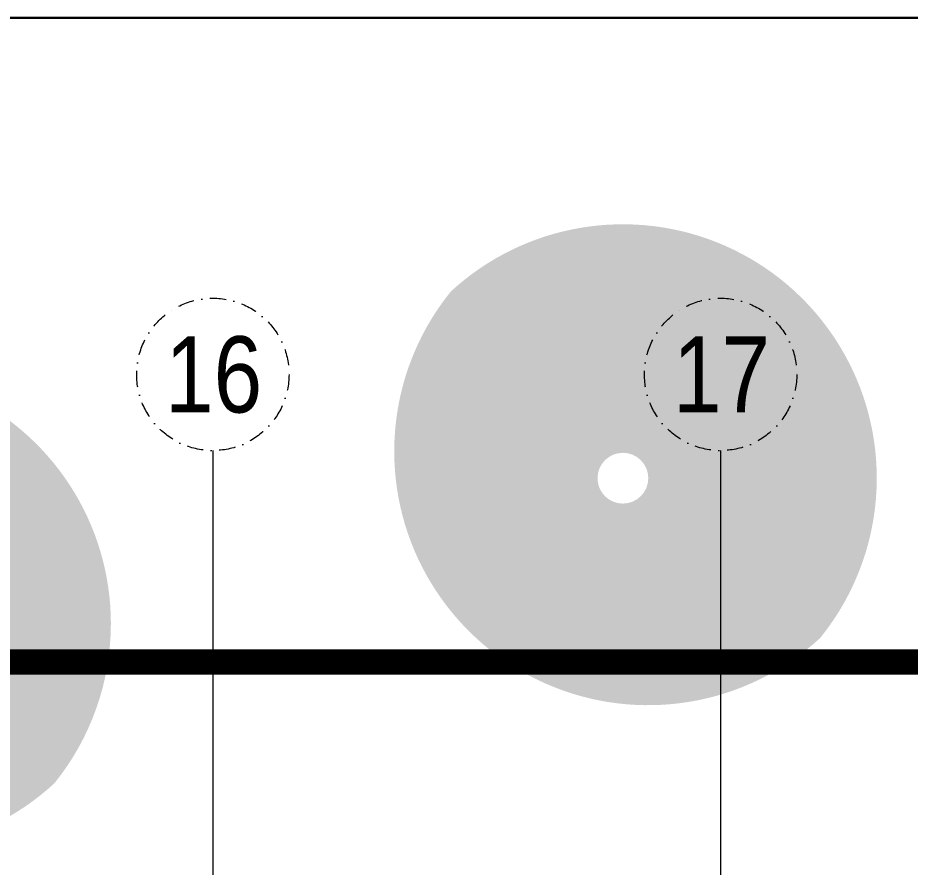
# Model space of a CAD drawing. Header units: centimetres. Extents: x 405464 to 563355, y 50011 to 66875.
# Drawn here: x 509885 to 510588, y 57242 to 57911 of the extents above; entities that cross this region are included whole.
import ezdxf
from ezdxf.enums import TextEntityAlignment as Align

# ---------------------------------------------------------------- set-up
doc = ezdxf.new("R2010")
doc.units = ezdxf.units.CM
doc.linetypes.add('DASHDOT', pattern=[25.4, 12.7, -6.35, 0, -6.35])
doc.layers.get('0').update_dxf_attribs({"lineweight": 9})
for name, color, linetype, lineweight in [('0-KRCN-MİMARİ-220526', 8, 'Continuous', 9), ('0-KRCN-Z-ANTET', 71, 'Continuous', 30), ('A_Aks', 30, 'DASHDOT', 9)]:
    doc.layers.add(name, color=color, linetype=linetype, lineweight=lineweight)
doc.styles.add('Antet_Style 02', font='swissck.ttf')

# ---------------------------------------------------------------- blocks, each defined once
blk = doc.blocks.new('a_aks')
at = {"layer": 'A_Aks', "color": 8, "ltscale": 200}
for p, q in [((5680, 5308.05), (5680, -831.11)), ((6080, 5308.05), (6080, -831.11))]:
    blk.add_line(p, q, dxfattribs=at)
at = {"layer": 'A_Aks', "color": 8}
for centre in [(5680, 5368.05), (6080, 5368.05)]:
    blk.add_circle(centre, 60, dxfattribs=at)
at = {"layer": 'A_Aks', "color": 8, "style": 'Antet_Style 02'}
for s, p in [('16', (5680.66, 5368.05)), ('17', (6080.66, 5368.05))]:
    blk.add_text(s, height=60, dxfattribs=at).set_placement(p, align=Align.MIDDLE_CENTER)
blk = doc.blocks.new('mimari_yeni_durum')
at = {"transparency": 33554559}
h = blk.add_hatch(color=8, dxfattribs=at)
h.dxf.hatch_style = 1
h.set_gradient(color1=(128, 128, 128), color2=(214, 214, 214), name='INVSPHERICAL')
h.paths.add_polyline_path([(6203.02, 5286.3, 0.653656), (5867.43, 5433.32, 0.171763), (5822.89, 5307.5, 0.653656), (6158.48, 5160.48, 0.171763)])
h.paths.add_polyline_path([(5983.02, 5286.3, -1), (6023.02, 5286.3, -1)], flags=16)
h = blk.add_hatch(color=8, dxfattribs=at)
h.dxf.hatch_style = 1
h.set_gradient(color1=(128, 128, 128), color2=(214, 214, 214), name='INVSPHERICAL')
h.paths.add_polyline_path([(5599.67, 5171.77, 0.653656), (5264.08, 5318.79, 0.171763), (5219.55, 5192.97, 0.653656), (5555.14, 5045.95, 0.171763)])
h.paths.add_polyline_path([(5379.67, 5171.77, -1), (5419.67, 5171.77, -1)], flags=16)
at = {"layer": 'A_Aks', "color": 8}
blk.add_blockref('a_aks', (0, 0), dxfattribs=at)
blk = doc.blocks.new('A$C9e52caec')
at = {"color": 1, "linetype": 'DASHDOT', "ltscale": 250, "true_color": 0xe60000, "const_width": 20}
blk.add_lwpolyline([(50, 2495), (930, 2495), (930, 1707), (1765, 1707), (1765, 4249), (1550, 4249), (1550, 5141.5), (8706.98, 5141.5), (8706.98, 2644), (12614.5, 2644), (12614.5, -227.5), (-33, -227.5), (-33, 2495)], close=True, dxfattribs=at)
at = {"color": 8}
blk.add_blockref('mimari_yeni_durum', (0, 0), dxfattribs=at)

msp = doc.modelspace()

# ---------------------------------------------------------------- block references
at = {"layer": '0-KRCN-MİMARİ-220526', "rotation": 359.999999999997}
msp.add_blockref('A$C9e52caec', (504358.27, 52262.37, 74), dxfattribs=at)

# ---------------------------------------------------------------- next in the draw order: linework, layer by layer
at = {"layer": '0-KRCN-Z-ANTET'}
msp.add_lwpolyline([(503294.83, 57911.26), (518977.39, 57911.26), (518977.39, 51111.26), (503294.83, 51111.26)], close=True, dxfattribs=at)

doc.saveas('drawing.dxf')
